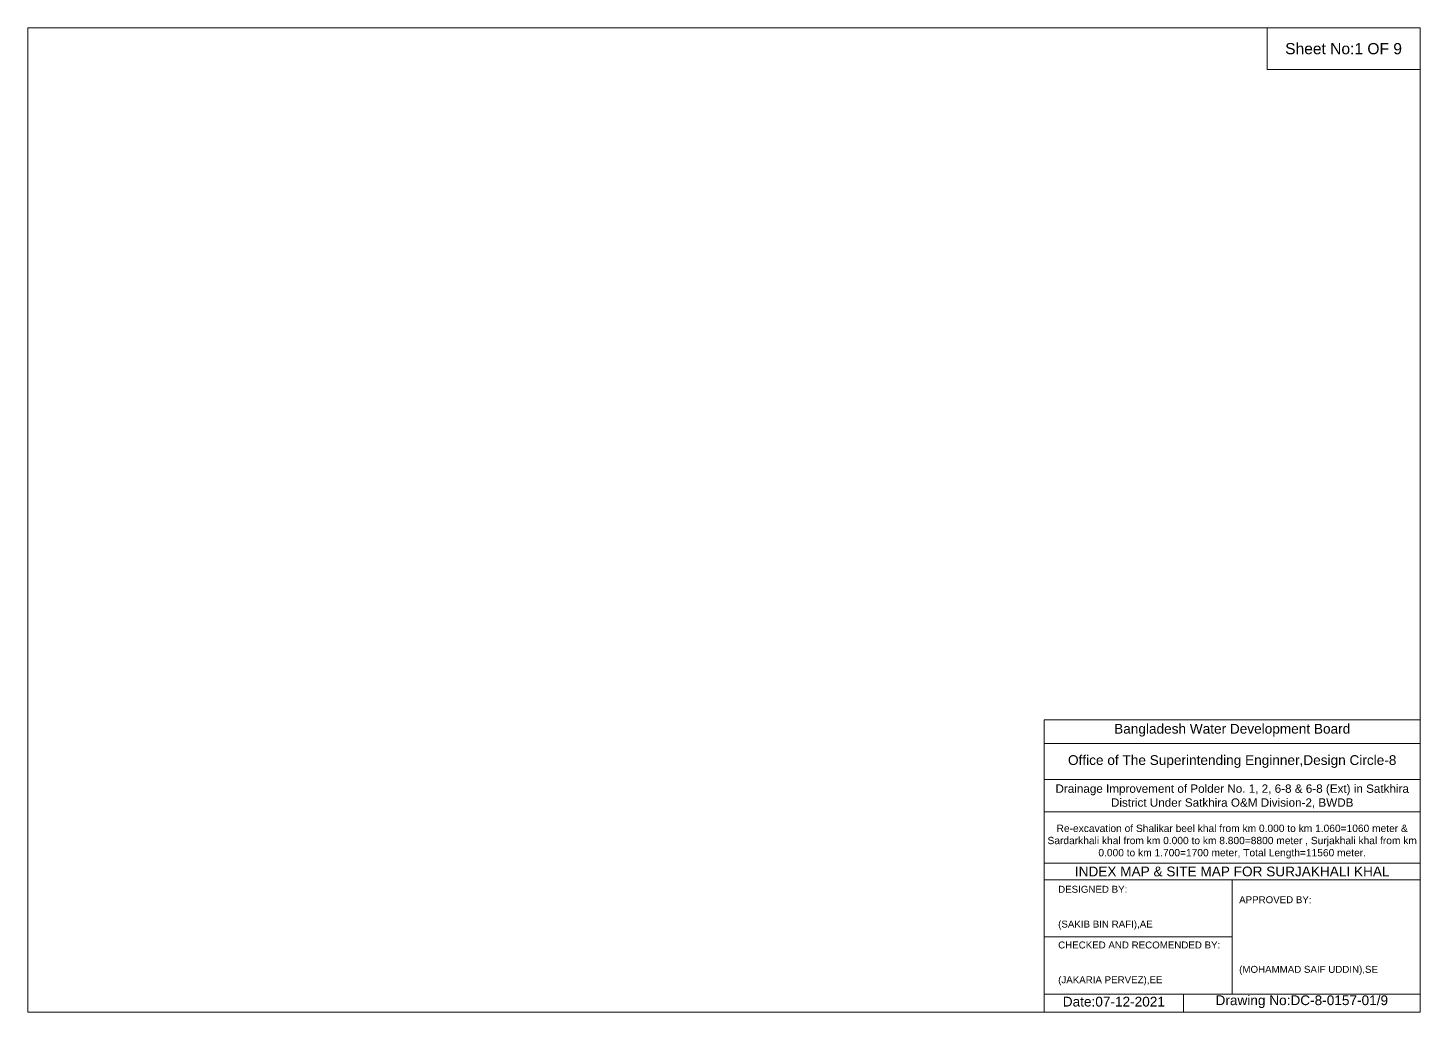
# Model space of a CAD drawing. Header units: inches. Extents: x 93000 to 506000, y -4242 to 0.
# Drawn here: x 420000 to 426000, y -4242 to 0 of the extents above; entities that cross this region are included whole.
import ezdxf

# ---------------------------------------------------------------- set-up
doc = ezdxf.new("R2010")
doc.units = ezdxf.units.IN
doc.header["$LTSCALE"] = 7
doc.header["$MEASUREMENT"] = 0
doc.layers.add('Cross section Data Border', color=7, linetype='Continuous', lineweight=9)
doc.styles.get("Standard").update_dxf_attribs({"font": 'arial.ttf'})

msp = doc.modelspace()

# ---------------------------------------------------------------- linework, layer by layer
at = {"layer": 'Cross section Data Border'}
for points in [[(420000, 0), (426000, 0), (426000, -4242), (420000, -4242)], [(425340, 0), (426000, 0), (426000, -180), (425340, -180)]]:
    msp.add_lwpolyline(points, close=True, dxfattribs=at)
for points in [[(424380, -4242), (424380, -2982), (426000, -2982)], [(424380, -3084), (426000, -3084)], [(424380, -3240), (426000, -3240)], [(424380, -3378), (426000, -3378)], [(424380, -3600), (426000, -3600)], [(424380, -3672), (426000, -3672)], [(425190, -3672), (425190, -4164)], [(424380, -3918), (425190, -3918)], [(424380, -4164), (426000, -4164)], [(424980, -4164), (424980, -4242)]]:
    msp.add_lwpolyline(points, dxfattribs=at)

# ---------------------------------------------------------------- texts
at = {"layer": 'Cross section Data Border', "attachment_point": 5}
for s, insert, char_height in [('Sheet No:1 OF 9', (425670, -90), 48), ('Bangladesh Water Development Board', (425190, -3027), 42), ('Office of The Superintending Enginner,Design Circle-8', (425190, -3162), 42)]:
    msp.add_mtext(s, dxfattribs=dict(at, insert=insert, char_height=char_height))
at = {"layer": 'Cross section Data Border'}
for s, insert, char_height, width, attachment_point in [('Drainage Improvement of Polder No. 1, 2, 6-8 & 6-8 (Ext) in Satkhira District Under Satkhira O&M Division-2, BWDB', (425190, -3312), 36, 1680, 5), ('Re-excavation of Shalikar beel khal from km 0.000 to km 1.060=1060 meter & Sardarkhali khal from km 0.000 to km 8.800=8800 meter , Surjakhali khal from km 0.000 to km 1.700=1700 meter, Total Length=11560 meter.', (425190, -3507), 31.4683, 1620, 5), ('INDEX MAP & SITE MAP FOR SURJAKHALI KHAL', (425190, -3636), 42, 1680, 5), ('DESIGNED BY:^J^J^J(SAKIB BIN RAFI),AE', (424440, -3792), 30, 840, 4), ('APPROVED BY:^J^J^J^J^J^J(MOHAMMAD SAIF UDDIN),SE', (425220, -3912), 30, 840, 4), ('CHECKED AND RECOMENDED BY:^J^J^J(JAKARIA PERVEZ),EE', (424440, -4032), 30, 840, 4), ('Date:07-12-2021', (424680, -4197), 42, 840, 5), ('Drawing No:DC-8-0157-01/9', (425490, -4197), 42, 1320, 5)]:
    msp.add_mtext(s, dxfattribs=dict(at, insert=insert, char_height=char_height, width=width, attachment_point=attachment_point))

doc.saveas('drawing.dxf')
